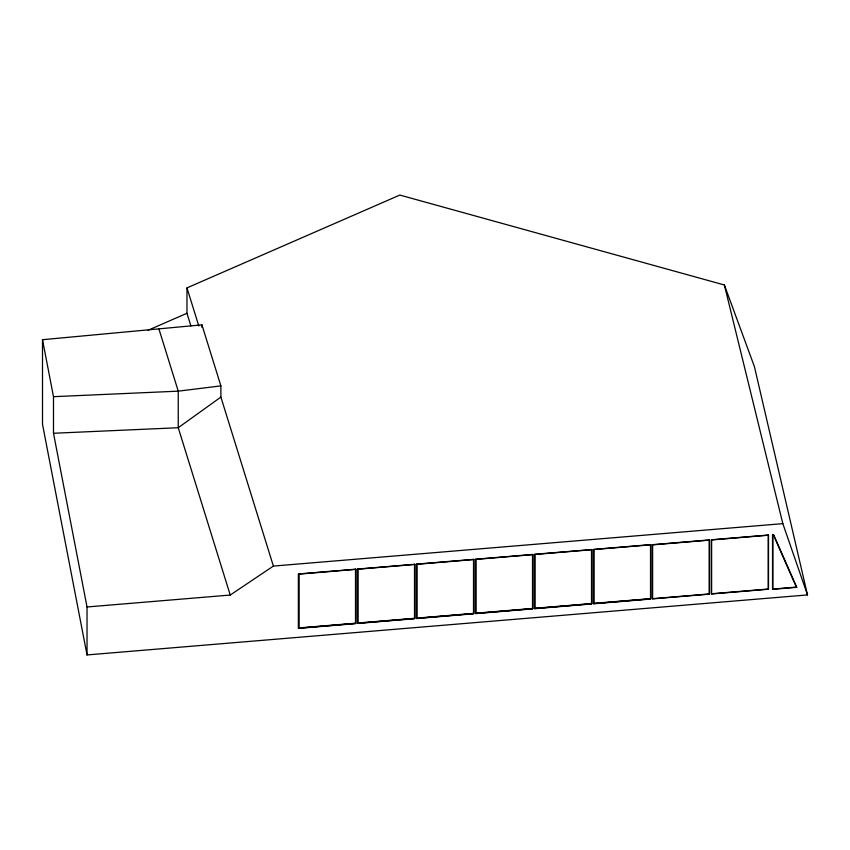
<?xml version="1.0" encoding="UTF-8"?>
<svg xmlns="http://www.w3.org/2000/svg" width="850" height="850" viewBox="0 0 850 850"><rect width="100%" height="100%" fill="white"/><g stroke="black" fill="none" stroke-linecap="round" stroke-linejoin="round"><path stroke-width="1.27" d="M220.883 397.078L178.245 427.731L53.497 433.266L53.497 396.684L42.5 339.703L201.928 324.859L220.883 385.879L220.883 397.078L273.381 566.079L230.233 595.043L87.029 606.974L53.497 433.266M190.899 325.954L186.968 313.278L186.968 287.895L399.851 195.064L724.37 284.984L754.418 366.647L807.5 594.926L87.029 654.936L42.5 424.246L42.5 339.703M148.113 330.214L186.968 313.278M220.883 385.879L178.245 391.159L53.497 396.684M273.381 566.079L782.829 523.642L807.5 594.926M355.513 623.22L298.871 627.938L298.871 574.133M414.513 618.301L357.871 623.018L357.871 569.213M473.514 613.392L416.872 618.109L416.872 564.294M532.514 608.472L475.873 613.19L475.873 559.385M591.515 603.564L534.873 608.281L534.873 554.466M650.516 598.644L593.874 603.362L593.874 549.557M186.968 287.895L198.783 325.922M158.897 328.865L178.245 391.159L178.245 427.731L230.233 595.043M724.37 284.984L782.829 523.642M201.928 324.859L201.928 327.356M87.029 606.974L87.029 654.936M355.767 569.181L298.626 573.941L298.626 628.161L355.767 623.401L355.767 569.181M414.768 564.273L357.627 569.032L357.627 623.241L414.768 618.481L414.768 564.273M473.758 559.353L416.627 564.113L416.627 618.332L473.758 613.572L473.758 559.353M532.759 554.444L475.618 559.204L475.618 613.413L532.759 608.653L532.759 554.444M591.759 549.525L534.618 554.285L534.618 608.504L591.759 603.744L591.759 549.525M650.76 544.616L593.619 549.376L593.619 603.585L650.76 598.825L650.76 544.616M355.513 569.404L298.371 574.164L298.371 628.384L355.513 623.624L355.513 569.404M414.513 564.496L357.372 569.256L357.372 623.475L414.513 618.715L414.513 564.496M473.514 559.576L416.373 564.336L416.373 618.556L473.514 613.796L473.514 559.576M532.514 554.668L475.373 559.428L475.373 613.647L532.514 608.887L532.514 554.668M591.515 549.748L534.374 554.508L534.374 608.727L591.515 603.968L591.515 549.748M650.516 544.839L593.374 549.599L593.374 603.819L650.516 599.059L650.516 544.839M709.506 539.92L652.375 544.68L652.375 598.899L709.506 594.139L709.506 539.92M768.506 535.011L711.365 539.771L711.365 593.991L768.506 589.231L768.506 535.011M709.261 540.154L652.619 544.871L652.619 598.676L709.261 593.959L709.261 540.154M768.262 535.234L711.62 539.952L711.62 593.757L768.262 589.039L768.262 535.234M796.354 587.095L772.841 589.061L772.841 535.033L773.426 534.99L796.354 587.095M796.779 587.318L772.533 589.337L772.533 534.799L773.649 534.724L796.779 587.318"/></g></svg>
